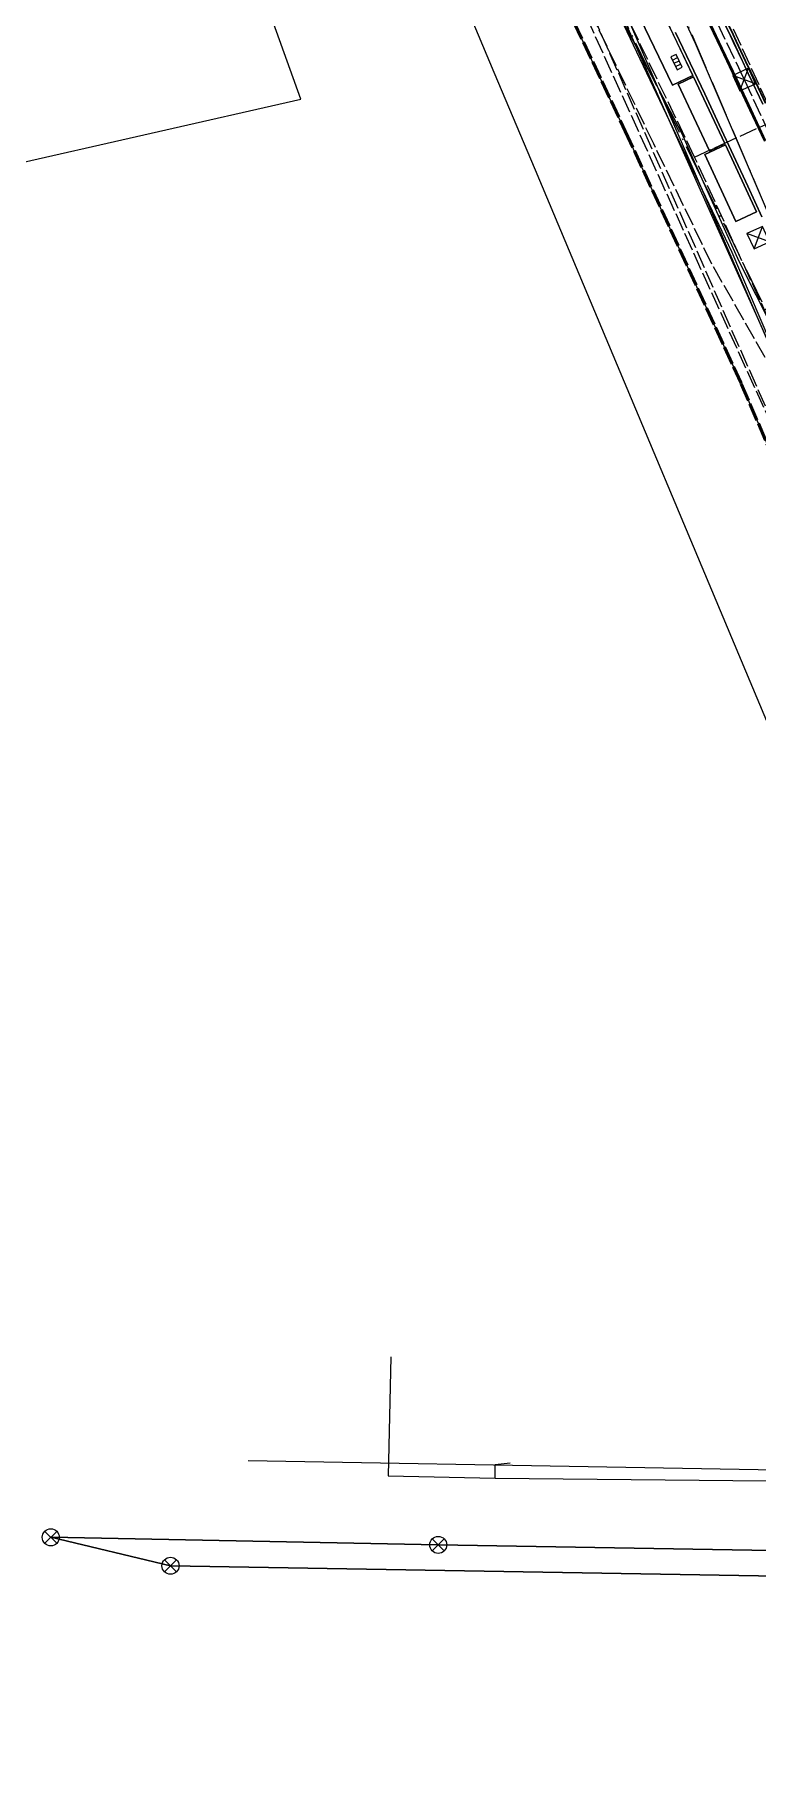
# Model space of a CAD drawing. Header units: metres. Extents: x 105014 to 106600, y 111320 to 118425.
# Drawn here: x 105762.6 to 105813.5, y 117681 to 117802.9 of the extents above; entities that cross this region are included whole.
import ezdxf

# ---------------------------------------------------------------- set-up
doc = ezdxf.new("R2010")
doc.units = ezdxf.units.M
doc.linetypes.add('DASHDOT', pattern=[3.556, 2.54, -0.508, 0, -0.508])
doc.linetypes.add('DASHED', pattern=[1.524, 1.27, -0.254])
for name, color, linetype, lineweight in [('00-BASE-LIMITE', 7, 'DASHED', 50), ('00-BASE-UE', 42, 'DASHED', 25), ('10-PAV-CALZADA-MIXTA', 8, 'CONTINUOUS', 30), ('10-PAV-CICLORUTA', 76, 'CONTINUOUS', 18), ('10-PAV-SARDINEL', 252, 'CONTINUOUS', 13), ('20-EP-ZONA-DURA', 253, 'CONTINUOUS', 13), ('20-EP-ZONA-VERDE', 84, 'CONTINUOUS', 13), ('30-RED-ENEL-NODOS', 11, 'CONTINUOUS', 13), ('30-RED-ENEL-PROY', 1, 'DASHED', 25), ('30-RED-ETB-EXIST', 145, 'CONTINUOUS', 13), ('30-RED-MOVISTAR-PROY', 4, 'DASHED', 25), ('30-RED-VANTI-EXIST', 52, 'CONTINUOUS', 13), ('30-RED-VANTI-PROY', 2, 'DASHED', 25), ('30-RED-VANTI-RETIRO', 8, 'DASHDOT', 13), ('35-RH-ACUE-MENOR-EXIST', 151, 'CONTINUOUS', 13), ('35-RH-ACUE-MENOR-PROY', 5, 'DASHED', 25), ('35-RH-PLUV-COLECTOR', 96, 'CONTINUOUS', 30), ('35-RH-PLUV-NODOS', 94, 'CONTINUOUS', 13), ('60-PREDIAL-LOTE', 42, 'CONTINUOUS', 13)]:
    doc.layers.add(name, color=color, linetype=linetype, lineweight=lineweight)

# ---------------------------------------------------------------- blocks, each defined once
blk = doc.blocks.new('CAJA_ENEL')
for p, q in [((-0.6, -0.6), (0.6, 0.6)), ((-0.6, 0.6), (0.6, -0.6))]:
    blk.add_line(p, q)
blk.add_lwpolyline([(-0.6, -0.6), (0.6, -0.6), (0.6, 0.6), (-0.6, 0.6)], close=True)
blk = doc.blocks.new('POZO_PLUV')
for p, q in [((-0.42, -0.42), (0.42, 0.42)), ((-0.42, 0.42), (0.42, -0.42))]:
    blk.add_line(p, q)
blk.add_circle((0, 0), 0.6)
blk = doc.blocks.new('SUMIDERO')
for p, q in [((-0.25, -0.2), (-0.25, 0.2)), ((0, -0.2), (0, 0.2)), ((0.25, -0.2), (0.25, 0.2))]:
    blk.add_line(p, q)
blk.add_lwpolyline([(-0.5, -0.2), (0.5, -0.2), (0.5, 0.2), (-0.5, 0.2)], close=True)

msp = doc.modelspace()

# ---------------------------------------------------------------- linework, layer by layer
at = {"layer": '00-BASE-LIMITE'}
msp.add_lwpolyline([(105846.2941, 117680.5101), (105844.4413, 117688.0453), (105832.6997, 117688.1927), (105829.5879, 117688.2331), (105819.0803, 117688.4427), (105818.2581, 117703.0839), (105836.2227, 117702.8063), (105837.7781, 117702.8641), (105839.1211, 117706.4501), (105836.1051, 117715.9981), (105835.9521, 117716.4171), (105830.5091, 117732.8011), (105826.1461, 117744.5921), (105821.5781, 117756.5001), (105818.9191, 117763.1341), (105812.3791, 117778.3371), (105804.4051, 117795.7271), (105799.9931, 117805.0841)], dxfattribs=at)
at = {"layer": '00-BASE-UE'}
msp.add_lwpolyline([(105846.2941, 117680.5101), (105844.4413, 117688.0453), (105832.6997, 117688.1927), (105829.5879, 117688.2331), (105819.0803, 117688.4427), (105818.2581, 117703.0839), (105836.2227, 117702.8063), (105837.7781, 117702.8641), (105839.1211, 117706.4501), (105836.1051, 117715.9981), (105835.9521, 117716.4171), (105830.5091, 117732.8011), (105826.1461, 117744.5921), (105821.5781, 117756.5001), (105818.9191, 117763.1341), (105812.3791, 117778.3371), (105804.4051, 117795.7271), (105799.9931, 117805.0841)], dxfattribs=at)
at = {"layer": '10-PAV-CALZADA-MIXTA'}
msp.add_lwpolyline([(105814.0923, 117798.1031), (105813.4103, 117799.5525), (105813.0679, 117800.2786), (105812.7032, 117801.0493), (105812.0379, 117802.4527), (105811.8142, 117802.9234), (105811.0031, 117804.6265)], dxfattribs=at)
at = {"layer": '10-PAV-CICLORUTA'}
for points in [[(105809.9203, 117804.1097), (105810.9543, 117801.9383), (105811.9829, 117799.7663), (105813.0059, 117797.5933), (105814.0229, 117795.4195)], [(105813.8553, 117790.0665), (105812.8551, 117792.2365), (105811.8477, 117794.4055), (105810.8333, 117796.5737), (105809.8127, 117798.7415), (105808.7863, 117800.9089), (105807.7543, 117803.0763)]]:
    msp.add_lwpolyline(points, dxfattribs=at)
at = {"layer": '10-PAV-SARDINEL'}
for points in [[(105813.9114, 117798.0179), (105813.2294, 117799.4673), (105812.8871, 117800.1932), (105812.5225, 117800.9637), (105811.8573, 117802.367), (105811.6336, 117802.8375), (105810.8226, 117804.5405)], [(105811.0031, 117804.6265), (105811.8142, 117802.9234), (105812.0379, 117802.4527), (105812.7032, 117801.0493), (105813.0679, 117800.2786), (105813.4103, 117799.5525), (105814.0923, 117798.1031)]]:
    msp.add_lwpolyline(points, dxfattribs=at)
at = {"layer": '20-EP-ZONA-DURA'}
for points in [[(105818.9191, 117763.1341), (105812.3791, 117778.3371), (105804.4051, 117795.7271), (105799.9931, 117805.0841)], [(105814.0229, 117795.4195), (105813.0059, 117797.5933), (105811.9829, 117799.7663), (105810.9543, 117801.9383), (105809.9203, 117804.1097)], [(105810.0107, 117804.1529), (105811.0447, 117801.9811), (105812.0733, 117799.8089), (105813.0965, 117797.6357), (105814.1135, 117795.4617)], [(105807.7543, 117803.0763), (105808.7863, 117800.9089), (105809.8127, 117798.7415), (105810.8333, 117796.5737), (105811.8477, 117794.4055), (105812.8551, 117792.2365), (105813.8553, 117790.0665)]]:
    msp.add_lwpolyline(points, dxfattribs=at)
for points in [[(105807.5325, 117799.3513), (105808.9767, 117800.0395), (105806.7372, 117804.7386), (105806.7325, 117804.7485), (105805.2953, 117804.0453), (105807.5325, 117799.3513)], [(105810.1517, 117794.7263), (105811.2375, 117795.2375), (105809.0195, 117799.9491), (105807.9369, 117799.4311), (105810.1517, 117794.7263)], [(105813.4715, 117790.4213), (105811.2799, 117795.1469), (105809.8319, 117794.4653), (105812.0203, 117789.7481), (105813.4715, 117790.4213)]]:
    msp.add_lwpolyline(points, close=True, dxfattribs=at)
at = {"layer": '20-EP-ZONA-VERDE'}
for points in [[(105808.9767, 117800.0395), (105807.5325, 117799.3513), (105805.2953, 117804.0453), (105806.7325, 117804.7485), (105808.9767, 117800.0395)], [(105811.2375, 117795.2375), (105810.1517, 117794.7263), (105807.9369, 117799.4311), (105809.0195, 117799.9491), (105811.2375, 117795.2375)], [(105813.4715, 117790.4213), (105812.0203, 117789.7481), (105809.8319, 117794.4653), (105811.2799, 117795.1469), (105813.4715, 117790.4213)]]:
    msp.add_lwpolyline(points, close=True, dxfattribs=at)
for points in [[(105814.1135, 117795.4617), (105813.0965, 117797.6357), (105812.0733, 117799.8089), (105811.0447, 117801.9811), (105810.0107, 117804.1529)], [(105810.8229, 117804.5405), (105811.8575, 117802.3673), (105812.8871, 117800.1933), (105813.9113, 117798.0181)]]:
    msp.add_lwpolyline(points, dxfattribs=at)
at = {"layer": '30-RED-ENEL-PROY'}
for points in [[(105808.0621, 117809.2577), (105812.5975, 117799.7539)], [(105818.3963, 117766.9199), (105800.8033, 117805.6689)], [(105812.5975, 117799.7539), (105817.0447, 117790.1773)]]:
    msp.add_lwpolyline(points, dxfattribs=at)
at = {"layer": '30-RED-ETB-EXIST'}
for points in [[(105819.145, 117770.419), (105790.549, 117834.365), (105790.451, 117834.321)], [(105777.609, 117702.388), (105830.881, 117701.438), (105831.474, 117701.306)]]:
    msp.add_lwpolyline(points, dxfattribs=at)
at = {"layer": '30-RED-MOVISTAR-PROY'}
msp.add_lwpolyline([(105818.3985, 117766.9615), (105801.2131, 117805.9497)], dxfattribs=at)
at = {"layer": '30-RED-VANTI-EXIST'}
for points in [[(105718.0197, 117837.0109), (105726.6535, 117837.9753), (105743.7193, 117839.3627), (105760.2205, 117793.5695), (105781.3241, 117798.3723), (105765.2469, 117843.0969)], [(105806.0738, 117800.0422), (105803.4769, 117804.9433), (105799.0733, 117814.1209), (105794.8687, 117822.2021), (105794.7789, 117822.4149)], [(105818.5365, 117780.4101), (105809.1651, 117802.2881), (105805.1364, 117810.9635)], [(105809.6364, 117792.7403), (105808.1923, 117795.9701), (105806.3435, 117799.5331), (105806.0738, 117800.0422)], [(105818.3111, 117774.3805), (105817.0417, 117777.4389), (105812.2363, 117786.9255), (105809.6364, 117792.7403)]]:
    msp.add_lwpolyline(points, dxfattribs=at)
at = {"layer": '30-RED-VANTI-PROY'}
for points in [[(105829.6847, 117743.9285), (105827.7055, 117749.0409), (105823.9243, 117757.8147), (105820.5741, 117766.4851), (105816.3537, 117776.1885), (105810.3151, 117786.7413), (105806.2225, 117795.2161), (105800.7559, 117806.6307), (105798.6075, 117813.5583), (105795.8929, 117815.5019), (105793.4175, 117820.9167), (105793.9139, 117822.7065), (105789.7713, 117833.0403), (105788.3107, 117836.9763), (105785.6639, 117842.7301), (105783.6451, 117847.7441), (105780.0061, 117854.3395), (105779.1427, 117858.0071), (105777.2741, 117861.4869), (105773.3297, 117868.6639), (105769.5805, 117876.4337), (105768.2797, 117877.5981), (105764.6753, 117885.1581), (105764.6509, 117889.4174)], [(105827.8084, 117767.5738), (105826.7183, 117771.2279), (105825.7797, 117773.4857), (105823.6479, 117777.4177), (105819.3877, 117786.9223), (105809.3803, 117808.6553), (105806.0935, 117815.5751), (105804.8323, 117819.1213), (105803.8591, 117821.1967), (105802.1219, 117823.4097), (105798.7573, 117830.5359), (105795.6243, 117836.8019), (105792.2997, 117843.8525), (105785.5297, 117857.8163), (105779.7015, 117869.5195)]]:
    msp.add_lwpolyline(points, dxfattribs=at)
at = {"layer": '30-RED-VANTI-RETIRO'}
for points in [[(105806.0738, 117800.0422), (105799.5269, 117813.4603), (105794.7789, 117822.4149)], [(105818.5365, 117780.4101), (105808.5539, 117803.7949), (105805.1364, 117810.9635)], [(105809.6364, 117792.7403), (105806.0738, 117800.0422)], [(105818.3111, 117774.3805), (105817.0791, 117777.4861), (105809.6364, 117792.7403)]]:
    msp.add_lwpolyline(points, dxfattribs=at)
at = {"layer": '35-RH-ACUE-MENOR-EXIST'}
for points in [[(105844.72, 117701.13), (105831.77, 117740.59), (105811.76, 117787.56), (105761.0252, 117894.1864)], [(105787.67, 117709.68), (105787.48, 117701.29)], [(105787.48, 117701.29), (105795.04, 117701.14)], [(105795.04, 117701.14), (105795.03, 117702.11), (105795.45, 117702.14), (105796.09, 117702.21)], [(105795.04, 117701.14), (105826.19, 117700.8402)]]:
    msp.add_lwpolyline(points, dxfattribs=at)
at = {"layer": '35-RH-ACUE-MENOR-PROY'}
for points in [[(105865.0345, 117578.9526), (105863.1398, 117603.6215), (105863.0233, 117605.1391), (105858.5833, 117631.6789), (105853.7084, 117656.6809), (105850.1215, 117675.0767), (105848.5492, 117677.214), (105847.5281, 117681.3583), (105847.8116, 117684.077), (105846.9778, 117687.5084), (105846.5624, 117689.1904), (105842.9151, 117703.9511), (105842.6844, 117704.9086), (105842.6844, 117704.9086), (105842.1046, 117707.2408), (105837.4514, 117719.416), (105823.837, 117762.0291), (105809.1026, 117794.2952), (105786.0819, 117842.0848), (105773.2478, 117869.8188)], [(105809.1026, 117794.2952), (105810.9376, 117795.1351), (105814.117, 117796.5904), (105814.6348, 117795.4681), (105815.1028, 117794.4539)]]:
    msp.add_lwpolyline(points, dxfattribs=at)
at = {"layer": '35-RH-PLUV-COLECTOR'}
for points in [[(105763.697, 117696.963), (105772.14, 117694.96)], [(105763.697, 117696.963), (105791.023, 117696.43)], [(105791.023, 117696.43), (105818.6579, 117695.9637)], [(105772.14, 117694.96), (105868.9, 117693.3148)]]:
    msp.add_lwpolyline(points, dxfattribs=at)
at = {"layer": '60-PREDIAL-LOTE'}
msp.add_lwpolyline([(105774.7298, 117849.0091), (105779.684, 117849.773), (105779.7887, 117849.7966), (105784.0404, 117850.7556), (105803.7943, 117805.441), (105814.6254, 117780.4532), (105825.1829, 117755.1676), (105845.323, 117704.324), (105841.453, 117703.8579), (105839.518, 117703.6249), (105837.583, 117703.3919), (105835.674, 117703.162), (105825.1647, 117728.2753), (105820.6154, 117739.1218), (105816.1046, 117749.9843), (105797.886, 117793.3605), (105794.9759, 117800.2628), (105792.0847, 117807.173), (105786.3349, 117821.0102), (105774.8638, 117848.6858), (105774.7298, 117849.0091)], close=True, dxfattribs=at)

# ---------------------------------------------------------------- block references
at = {"layer": '30-RED-ENEL-NODOS'}
for p, rotation in [((105812.5973, 117799.7539), 114.6), ((105813.5921, 117788.605), 114.5)]:
    msp.add_blockref('CAJA_ENEL', p, dxfattribs=dict(at, rotation=rotation))
at = {"layer": '35-RH-PLUV-NODOS'}
for name, p, rotation in [('SUMIDERO', (105807.8297, 117800.9912), 295.8), ('POZO_PLUV', (105763.697, 117696.963), 270), ('POZO_PLUV', (105791.023, 117696.43), 270), ('POZO_PLUV', (105772.14, 117694.96), 270)]:
    msp.add_blockref(name, p, dxfattribs=dict(at, rotation=rotation))

doc.saveas('drawing.dxf')
